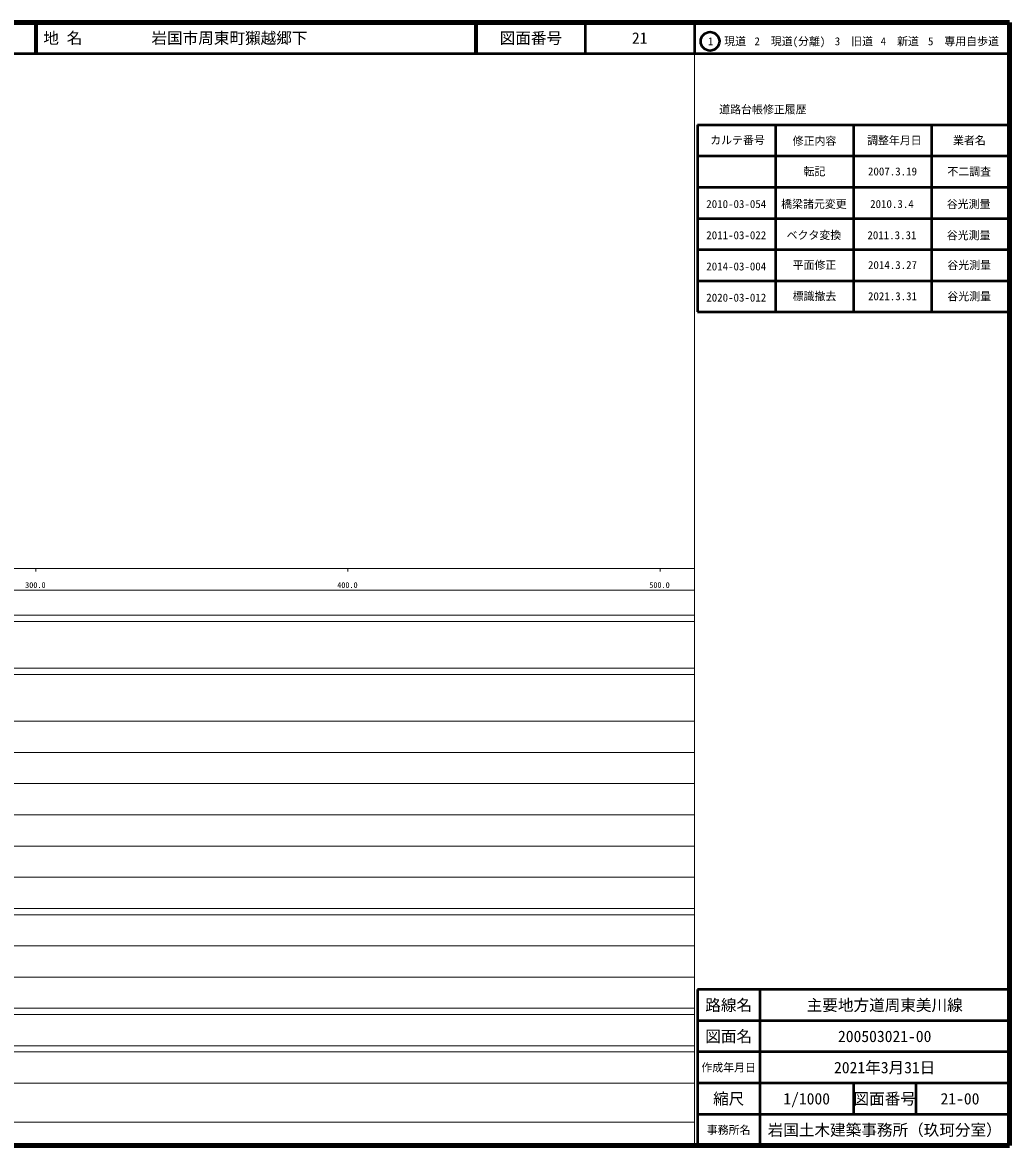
# Model space of a CAD drawing. Units: millimetres on the paper, enlarged 1000 times. Extents: x 40000 to 680000, y 20000 to 380000.
# Drawn here: x 363711 to 680000, y 20000 to 380000 of the extents above; entities that cross this region are included whole.
import ezdxf
from ezdxf.enums import TextEntityAlignment as Align

# ---------------------------------------------------------------- set-up
doc = ezdxf.new("R2010")
doc.units = ezdxf.units.MM
doc.header["$LTSCALE"] = 1000
for name, color, linetype, lineweight in [('M-TTL', 2, 'Continuous', 140), ('M-TTL-BAND', 7, 'Continuous', 13), ('M-TTL-FRAM', 2, 'Continuous', 50), ('M-TTL-LINE', 7, 'Continuous', 50), ('M-TTL-TXT', 7, 'Continuous', 50)]:
    doc.layers.add(name, color=color, linetype=linetype, lineweight=lineweight)
doc.styles.add('ＭＳ ゴシック', font='')
doc.styles.get('ＭＳ ゴシック').set_extended_font_data('MS Gothic')

msp = doc.modelspace()

# ---------------------------------------------------------------- linework, layer by layer
at = {"layer": 'M-TTL'}
for p, q in [((680000, 380000), (40000, 380000)), ((680000, 20000), (680000, 380000)), ((40000, 20000), (680000, 20000))]:
    msp.add_line(p, q, dxfattribs=at)
at = {"layer": 'M-TTL-BAND'}
for p, q in [((579000, 20000), (579000, 370000)), ((40000, 205000), (579000, 205000)), ((368000, 205000), (368000, 204000)), ((468000, 205000), (468000, 204000)), ((568000, 205000), (568000, 204000)), ((68000, 198000), (579000, 198000)), ((40000, 190000), (579000, 190000)), ((40000, 188000), (579000, 188000)), ((40000, 173000), (579000, 173000)), ((40000, 171000), (579000, 171000)), ((40000, 156000), (579000, 156000)), ((46000, 146000), (579000, 146000)), ((52000, 136000), (579000, 136000)), ((46000, 126000), (579000, 126000)), ((52000, 116000), (579000, 116000)), ((46000, 106000), (579000, 106000)), ((40000, 96000), (579000, 96000)), ((40000, 94000), (579000, 94000)), ((49000, 84000), (579000, 84000)), ((40000, 74000), (579000, 74000)), ((40000, 64000), (579000, 64000)), ((40000, 62000), (579000, 62000)), ((40000, 52000), (579000, 52000)), ((40000, 50000), (579000, 50000)), ((40000, 40000), (579000, 40000)), ((68000, 27500), (579000, 27500))]:
    msp.add_line(p, q, dxfattribs=at)
at = {"layer": 'M-TTL-FRAM'}
for p, q in [((580000, 347197), (580000, 287197)), ((580000, 347197), (680000, 347197)), ((580000, 287197), (680000, 287197)), ((680000, 70000), (580000, 70000)), ((580000, 70000), (580000, 20000))]:
    msp.add_line(p, q, dxfattribs=at)
at = {"layer": 'M-TTL-LINE'}
for p, q in [((367750, 380000), (367750, 370000)), ((368250, 380000), (368250, 370000)), ((508747, 380000), (508747, 370000)), ((509247, 380000), (509247, 370000)), ((543997, 380000), (543997, 370000)), ((579000, 380000), (579000, 370000)), ((40000, 370000), (680000, 370000)), ((605000, 347197), (605000, 287197)), ((630000, 347197), (630000, 287197)), ((655000, 347197), (655000, 287197)), ((580000, 337197), (680000, 337197)), ((580000, 327197), (680000, 327197)), ((580000, 317197), (680000, 317197)), ((580000, 307197), (680000, 307197)), ((580000, 297197), (680000, 297197)), ((600000, 70000), (600000, 20000)), ((680000, 60000), (580000, 60000)), ((680000, 50000), (580000, 50000)), ((680000, 40000), (580000, 40000)), ((630000, 40000), (630000, 30000)), ((650000, 40000), (650000, 30000)), ((680000, 30000), (580000, 30000))]:
    msp.add_line(p, q, dxfattribs=at)
at = {"layer": 'M-TTL-TXT'}
msp.add_circle((584031, 373958), 3000, dxfattribs=at)

# ---------------------------------------------------------------- texts
at = {"layer": 'M-TTL-BAND', "style": 'ＭＳ ゴシック'}
for s, p in [('300.0', (367844, 198195)), ('400.0', (467844, 198195)), ('500.0', (567844, 198195))]:
    msp.add_text(s, height=1833, dxfattribs=at).set_placement(p, align=Align.BOTTOM_CENTER)
at = {"layer": 'M-TTL-TXT', "style": 'ＭＳ ゴシック'}
for s, p in [('地 名', (370380, 375000)), ('岩国市周東町獺越郷下', (405024, 375000))]:
    msp.add_text(s, height=3666, dxfattribs=at).set_placement(p, align=Align.MIDDLE_LEFT)
for s, height, p in [('図面番号', 3666, (526622, 375000)), ('21', 3666, (561497, 375000)), ('1\u3000現道', 2566, (589448, 373958)), ('2\u3000現道(分離)', 2566, (609619, 373958)), ('3\u3000旧道', 2566, (630121, 373958)), ('4\u3000新道', 2566, (644824, 373958)), ('5\u3000専用自歩道', 2566, (665228, 373958)), ('道路台帳修正履歴', 2566, (600968, 352113)), ('カルテ番号', 2566, (592839, 342277)), ('修正内容', 2566, (617509, 342023)), ('調整年月日', 2566, (643089, 342197)), ('業者名', 2566, (667134, 342197)), ('転記', 2566, (617500, 332245)), ('2007.3.19', 2566, (642500, 332245)), ('不二調査', 2566, (667077, 332189)), ('2010-03-054', 2566, (592431, 321801)), ('橋梁諸元変更', 2566, (617314, 321808)), ('2010.3.4', 2566, (642314, 321808)), ('谷光測量', 2566, (666890, 321751)), ('ベクタ変換', 2566, (617314, 311808)), ('谷光測量', 2566, (666890, 311751)), ('2011-03-022', 2566, (592431, 311801)), ('2011.3.31', 2566, (642314, 311808)), ('2014-03-004', 2566, (592431, 301801)), ('平面修正', 2566, (617500, 302245)), ('2014.3.27', 2566, (642500, 302245)), ('谷光測量', 2566, (667077, 302189)), ('2020-03-012', 2566, (592431, 291801)), ('標識撤去', 2566, (617500, 292245)), ('2021.3.31', 2566, (642500, 292245)), ('谷光測量', 2566, (667077, 292189)), ('路線名', 3666, (590000, 65000)), ('路線名', 3666, (590000, 65000)), ('主要地方道周東美川線', 3666, (640000, 65000)), ('図面名', 3666, (590000, 55000)), ('図面名', 3666, (590000, 55000)), ('200503021-00', 3666, (640000, 55000)), ('2021年3月31日', 3666, (640000, 45000)), ('作成年月日', 2566, (590000, 45000)), ('作成年月日', 2566, (590000, 45000)), ('縮尺', 3666, (590000, 35000)), ('縮尺', 3666, (590000, 35000)), ('1/1000', 3666, (615000, 35000)), ('図面番号', 3666, (640000, 35000)), ('図面番号', 3666, (640000, 35000)), ('21-00', 3666, (664125, 35000)), ('事務所名', 2566, (590000, 25000)), ('事務所名', 2566, (590000, 25000)), ('岩国土木建築事務所（玖珂分室）', 3666, (640000, 25000))]:
    msp.add_text(s, height=height, dxfattribs=at).set_placement(p, align=Align.MIDDLE_CENTER)

doc.saveas('drawing.dxf')
